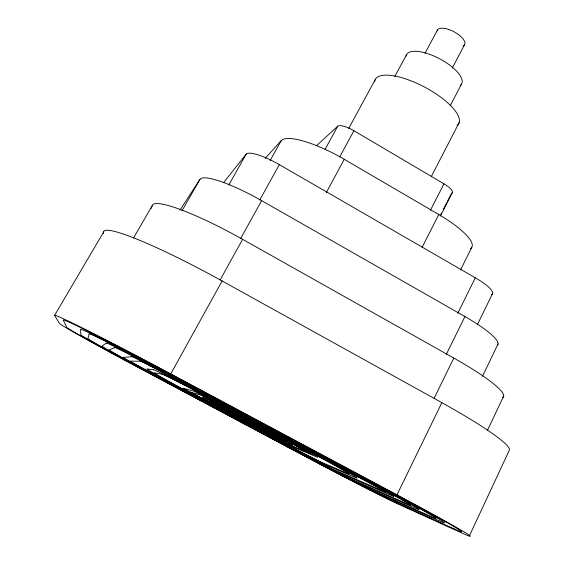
<?xml version="1.0" encoding="UTF-8"?>
<svg xmlns="http://www.w3.org/2000/svg" width="564" height="564" viewBox="0 0 564 564"><rect width="100%" height="100%" fill="white"/><g stroke="black" fill="none" stroke-linecap="round" stroke-linejoin="round"><path stroke-width="0.85" d="M103.409 233.609L103.698 231.889A117.728 12.831 28.5 0 1 222.138 280.985L441.859 402.675A114.337 11.999 27.2 0 1 509.419 450.037L469.417 535.8M151.053 208.426L152.47 205.289A88.4 13.261 28.7 0 1 242.626 239.333L453.801 358.069A85.89 12.408 26.9 0 1 502.714 397.479M487.493 430.29L503.666 396.125M482.495 376.28L498.09 343.836M477.341 324.772L492.372 293.936M103.698 231.889L54.581 315.417L59.439 323.391A99.123 1.939 28 0 0 142.382 369.646L298.652 452.941A96.232 1.847 27.8 0 0 398.339 504.153L461.796 532.952A116.558 2.672 27.7 0 0 396.964 494.854L441.859 402.675M434.132 398.276L453.801 358.069M446.293 354.46L464.919 316.552L261.647 200.657A59.812 11.372 28.9 0 0 199.938 179.408L179.951 210.153M457.756 313.337L475.297 277.798L279.356 164.646A31.873 7.318 29.1 0 0 246.144 154.212L223.485 182.736M460.506 269.959L471.885 247.102M440.787 214.468L441.584 212.903M443.579 208.99L446.773 202.723M447.569 201.158L451.158 194.115M440.399 216.026L452.37 192.528M422.034 247.455L438.806 214.553L344.266 159.302A57.465 14.692 28.5 0 0 281.246 140.612L265.158 158.392M430.339 210.428L443.96 183.836L353.903 130.707A14.749 4.3 28.6 0 0 337.695 126.251L316.51 145.681M431.263 176.638L459.152 122.628M450.382 105.412L461.366 84.332M452.229 68.159L464.517 44.76M424.981 53.34L437.41 30.054M394.878 76.344L406.552 54.659M339.683 156.982L353.903 130.707M326.323 192.543L344.266 159.302M348.735 128.409L375.18 79.679M325.061 149.404L337.695 126.251M240.729 238.396L261.647 200.657M220.122 279.977L242.626 239.333M54.581 315.417A120.083 2.862 28 0 1 170.758 373.883L222.138 280.985M259.75 199.987L279.356 164.646M270.1 160.606L281.246 140.612M228.829 184.893L246.144 154.212M181.996 210.76L199.938 179.408M133.499 238.001L152.47 205.289M170.758 373.883L396.964 494.854M437.121 30.837A15.418 6.331 27.9 0 1 455.183 32.402A15.418 6.331 27.9 0 1 463.157 45.881M406.08 56.146A31.182 11.795 27.9 0 1 440.322 59.142A31.182 11.795 27.9 0 1 460.224 85.46M374.644 81.794A47.207 16.307 27.9 0 1 424.77 87.159A47.207 16.307 27.9 0 1 457.087 125.546M443.96 183.836A14.551 4.181 26.9 0 1 451.56 193.332M438.806 214.553A56.668 14.255 27.1 0 1 470.595 248.534M464.919 316.552A58.134 10.653 26.7 0 1 497.483 345.097M475.297 277.798A30.985 6.86 26.4 0 1 491.596 294.549M89.161 333.888L87.921 338.583A67.264 1.318 28 0 0 143.968 369.878L304.193 455.31A65.311 1.248 27.8 0 0 372.536 490.391L431.115 516.561A79.03 1.805 27.7 0 0 385.931 490.151L167.536 373.403A81.406 1.932 28 0 0 89.161 333.888M285.109 441.14C259.736 429.437 234.412 415.837 210.161 401.54C235.724 413.447 260.751 426.885 285.109 441.14M106.307 343.046L102.07 346.127A51.395 1.001 28 0 0 144.793 370.005L307.077 456.537A49.907 0.952 27.8 0 0 359.557 483.468L415.654 508.298A60.369 1.375 27.7 0 0 380.693 487.916L166.013 373.178A62.181 1.473 28 0 0 106.307 343.046M114.852 347.614L109.12 349.892A43.477 0.846 28 0 0 145.209 370.069L308.55 457.164A42.215 0.804 27.8 0 0 353.043 479.992L407.892 504.16A51.063 1.163 27.7 0 0 378.148 486.831L165.273 373.065A52.593 1.248 28 0 0 114.852 347.614M309.707 453.153L287.02 443.755L190.322 392.079L201.101 395.202L203.992 396.605L309.707 453.153M183.159 388.243L290.876 445.948L317.539 457.277L208.772 398.889A15.707 0.352 28 0 0 193.212 390.993L183.159 388.243M131.863 356.702L123.178 357.386A27.657 0.543 28 0 0 146.069 370.195L311.547 458.44A26.853 0.515 27.8 0 0 339.979 473.027L392.318 495.834A32.472 0.74 27.7 0 0 373.178 484.716L163.835 372.853A33.445 0.79 28 0 0 131.863 356.702M140.337 361.228L130.185 361.122A19.747 0.388 28 0 0 146.506 370.259L313.069 459.089A19.176 0.367 27.8 0 0 333.43 469.53L384.5 491.66A23.187 0.529 27.7 0 0 370.752 483.679L163.13 372.748A23.885 0.564 28 0 0 140.337 361.228M153.457 369.765L146.964 368.934A55.209 1.128 28 0 0 190.449 393.355L274.837 438.362A54.405 1.1 27.9 0 0 330.8 467.02L354.911 477.327A59.791 1.325 27.8 0 0 316.2 455.042L214.08 400.496A60.679 1.368 28 0 0 153.457 369.765M161.452 374.031L154.24 372.811A47.016 0.959 28 0 0 191.203 393.58L276.156 438.898A46.326 0.938 27.9 0 0 323.926 463.347L347.396 473.316A50.908 1.128 27.8 0 0 314.282 454.274L212.988 400.165A51.669 1.163 28 0 0 161.452 374.031M240.313 417.501L255.076 425.355L240.313 417.501M438.813 520.671L379.008 493.838A73.024 1.396 27.8 0 1 302.783 454.704L143.566 369.822A75.209 1.473 28 0 1 81.406 335.326L80.828 334.797L80.553 329.284A91.044 2.164 28 0 1 168.319 373.523L388.617 491.293A88.379 2.023 27.7 0 1 438.813 520.671M454.154 528.87L391.909 500.719A88.485 1.692 27.8 0 1 300.013 453.519L142.77 369.702A91.135 1.784 28 0 1 66.587 327.205L63.26 320.056A110.382 2.63 28 0 1 169.926 373.763L394.13 493.648A107.146 2.453 27.7 0 1 454.154 528.87M222.068 408.837A50.943 1.086 27.9 0 0 292.547 445.215A50.943 1.086 27.9 0 0 228.399 410.063A50.943 1.086 27.9 0 0 222.068 408.837M230.986 413.25A33.925 0.719 27.9 0 0 277.573 437.283A33.925 0.719 27.9 0 0 234.412 413.659A33.925 0.719 27.9 0 0 230.986 413.25M235.308 415.379A25.415 0.543 27.9 0 0 270.078 433.307A25.415 0.543 27.9 0 0 237.578 415.527A25.415 0.543 27.9 0 0 235.308 415.379M239.531 417.459A16.913 0.36 27.9 0 0 262.577 429.331A16.913 0.36 27.9 0 0 240.842 417.445A16.913 0.36 27.9 0 0 239.531 417.459"/></g></svg>
